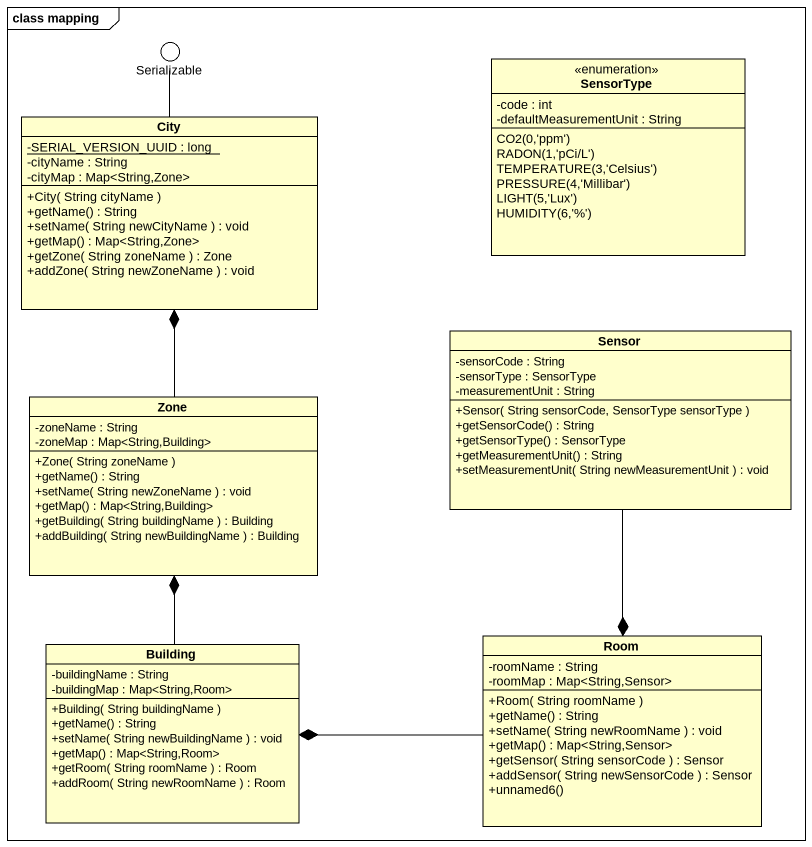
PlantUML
@startuml
mainframe class mapping
allowmixing
hide circle
hide empty members
skinparam classAttributeIconSize 0
() Serializable
enum SensorType {
  -code : int
  -defaultMeasurementUnit : String
  {field} CO2(0,'ppm')
  {field} RADON(1,'pCi/L')
  {field} TEMPERATURE(3,'Celsius')
  {field} PRESSURE(4,'Millibar')
  {field} LIGHT(5,'Lux')
  {field} HUMIDITY(6,'%')
}
class City {
  {static} -SERIAL_VERSION_UUID : long
  -cityName : String
  -cityMap : Map<String,Zone>
  +City( String cityName )
  +getName() : String
  +setName( String newCityName ) : void
  +getMap() : Map<String,Zone>
  +getZone( String zoneName ) : Zone
  +addZone( String newZoneName ) : void
}
class Sensor {
  -sensorCode : String
  -sensorType : SensorType
  -measurementUnit : String
  +Sensor( String sensorCode, SensorType sensorType )
  +getSensorCode() : String
  +getSensorType() : SensorType
  +getMeasurementUnit() : String
  +setMeasurementUnit( String newMeasurementUnit ) : void
}
class Zone {
  -zoneName : String
  -zoneMap : Map<String,Building>
  +Zone( String zoneName )
  +getName() : String
  +setName( String newZoneName ) : void
  +getMap() : Map<String,Building>
  +getBuilding( String buildingName ) : Building
  +addBuilding( String newBuildingName ) : Building
}
class Building {
  -buildingName : String
  -buildingMap : Map<String,Room>
  +Building( String buildingName )
  +getName() : String
  +setName( String newBuildingName ) : void
  +getMap() : Map<String,Room>
  +getRoom( String roomName ) : Room
  +addRoom( String newRoomName ) : Room
}
class Room {
  -roomName : String
  -roomMap : Map<String,Sensor>
  +Room( String roomName )
  +getName() : String
  +setName( String newRoomName ) : void
  +getMap() : Map<String,Sensor>
  +getSensor( String sensorCode ) : Sensor
  +addSensor( String newSensorCode ) : Sensor
  +unnamed6()
}
City -up- Serializable
City *-- Zone
Zone *-- Building
Building *-right- Room
Room *-up- Sensor
@enduml
